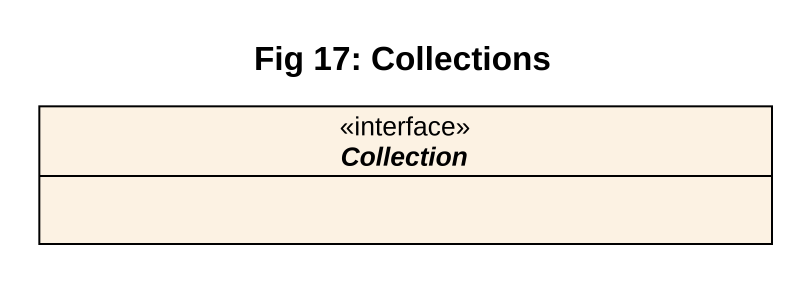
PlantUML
@startuml
title Fig 17: Collections
hide circle
hide empty members
interface Collection
@enduml
